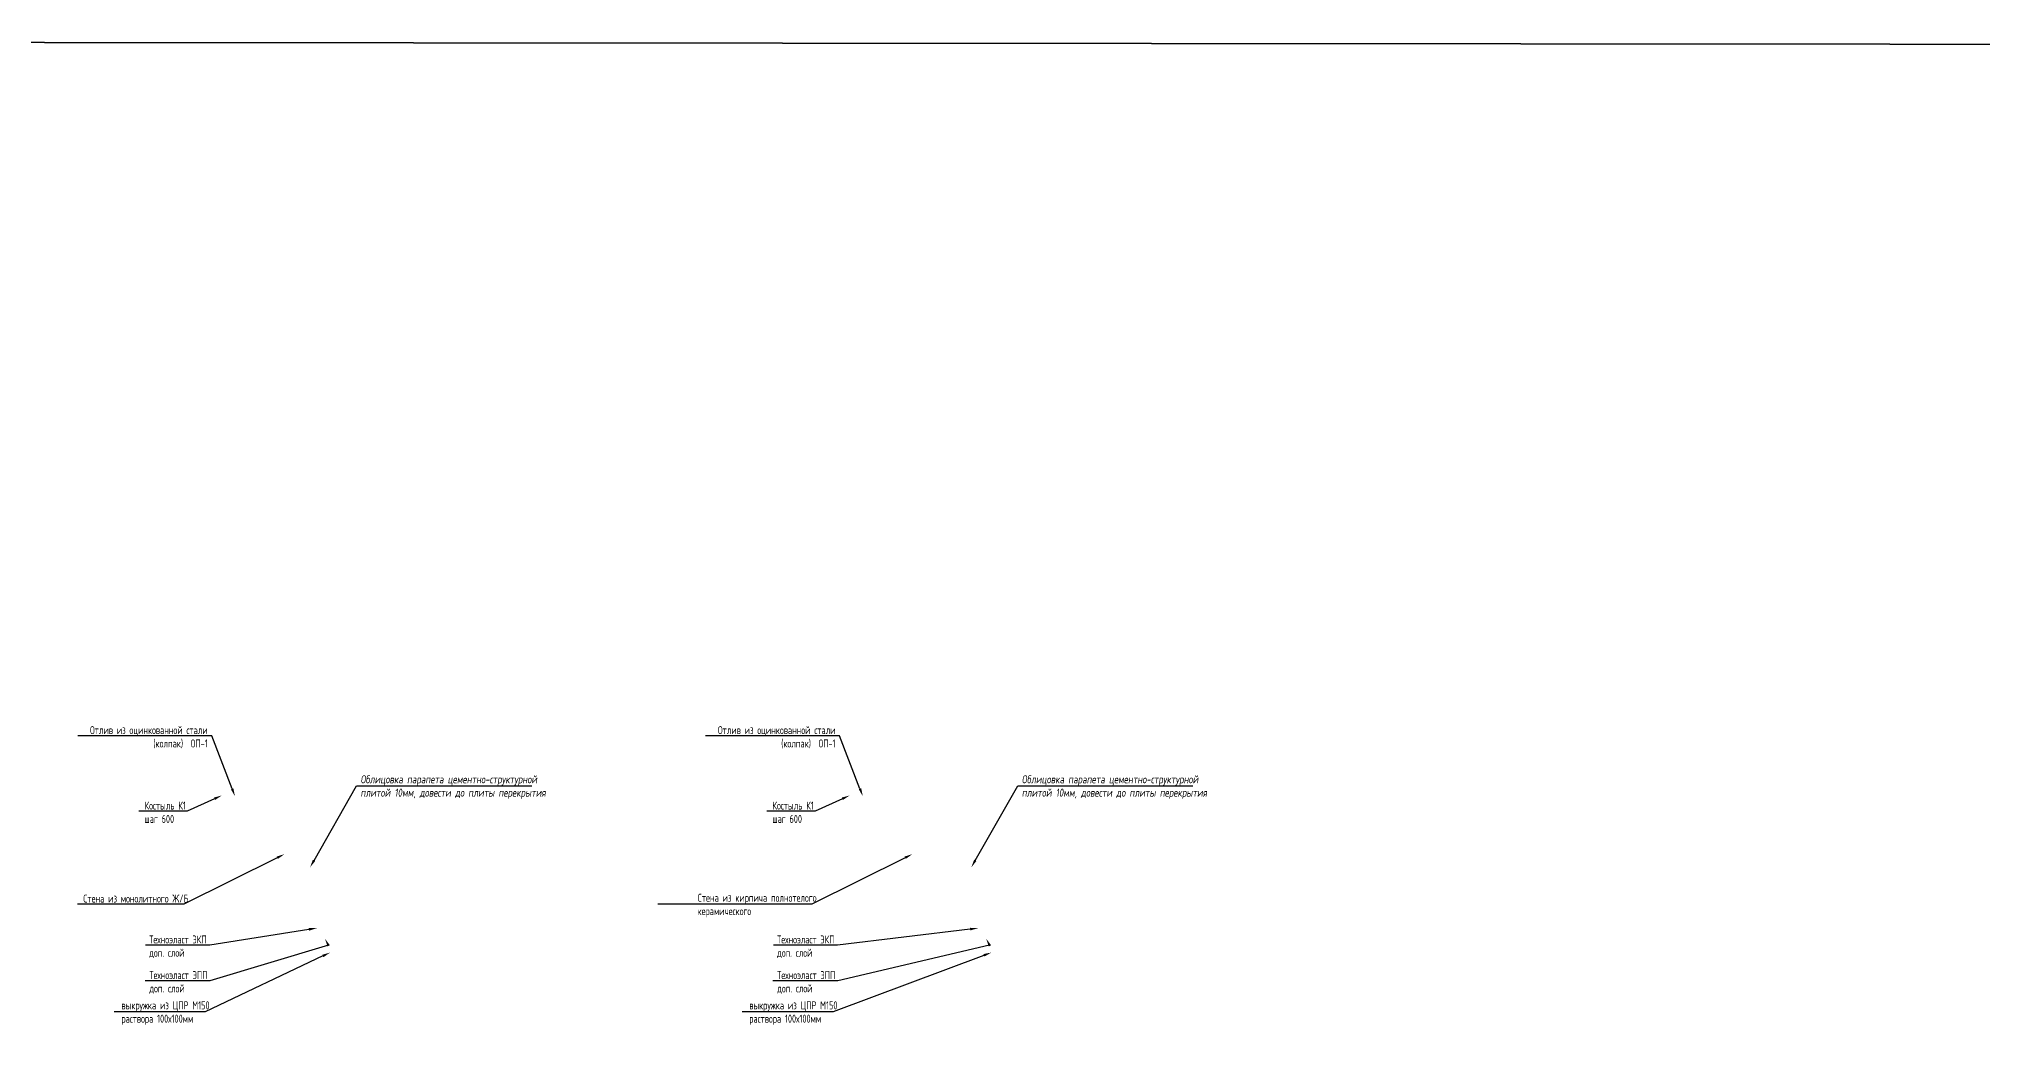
# Model space of a CAD drawing. Header units: millimetres. Extents: x -360149 to 682031, y -35655 to 209517.
# Drawn here: x 591213 to 605659, y 128552 to 135913 of the extents above; entities that cross this region are included whole.
import ezdxf
from ezdxf import colors
from ezdxf.entities.mleader import LeaderData, LeaderLine
from ezdxf.math import Vec2, Vec3

# ---------------------------------------------------------------- set-up
doc = ezdxf.new("R2010")
doc.units = ezdxf.units.MM
doc.header["$MEASUREMENT"] = 0
doc.layers.add('$FORMAT', color=7, linetype='Continuous')
doc.layers.add('АР_Выноски АПР', color=7, linetype='Continuous', lineweight=5)
doc.styles.add('ISOCPEUR', font='isocpeur.ttf', dxfattribs={"width": 0.7})

msp = doc.modelspace()

# ---------------------------------------------------------------- linework, layer by layer
at = {"layer": '$FORMAT', "color": 3, "lineweight": 35}
msp.add_lwpolyline([(561068.33, 108467.64), (618690.98, 108414.99), (618690.98, 135859.9), (561068.33, 135912.56)], close=True, dxfattribs=at)

# ---------------------------------------------------------------- leaders
at = {"layer": 'АР_Выноски АПР'}
ml = msp.add_multileader_mtext('Standard', dxfattribs=at)
ml.set_content(' Отлив из оцинкованной стали (колпак)  ОП-1', color=256, style='ISOCPEUR')
ml.set_leader_properties()
ml.build(insert=Vec2(0, 0))
ml.multileader.update_dxf_attribs({"text_left_attachment_type": 6, "text_right_attachment_type": 6, "dogleg_length": 100, "arrow_head_size": 59.5})
ctx = ml.context
ctx.base_point, ctx.char_height, ctx.arrow_head_size, ctx.landing_gap_size, ctx.plane_origin = Vec3(591639.35, 130733.16), 59.4963, 59.5, 5.95, Vec3(592415.11, 130907.34)
ctx.left_attachment, ctx.right_attachment, ctx.text_align_type = 6, 6, 2
notes = []
notes.append((ctx, [(1, (1, 1, 0), (592497.58, 130733.16), (-1, 0), 23.8, [(0, [(592670.53, 130282.99)], 0, [])])]))
ctx.mtext.insert, ctx.mtext.width, ctx.mtext.alignment, ctx.mtext.flow_direction = Vec3(592467.83, 130804.56), 957.0672, 3, 5
ml = msp.add_multileader_mtext('Standard', dxfattribs=at)
ml.set_content(' Отлив из оцинкованной стали (колпак)  ОП-1', color=256, style='ISOCPEUR')
ml.set_leader_properties()
ml.build(insert=Vec2(0, 0))
ml.multileader.update_dxf_attribs({"text_left_attachment_type": 6, "text_right_attachment_type": 6, "dogleg_length": 100, "arrow_head_size": 59.5})
ctx = ml.context
ctx.base_point, ctx.char_height, ctx.arrow_head_size, ctx.landing_gap_size, ctx.plane_origin = Vec3(596307.1, 130733.16), 59.4963, 59.5, 5.95, Vec3(597330.86, 130907.34)
ctx.left_attachment, ctx.right_attachment, ctx.text_align_type = 6, 6, 2
notes.append((ctx, [(1, (1, 1, 0), (597165.34, 130733.16), (-1, 0), 23.8, [(0, [(597338.29, 130282.99)], 0, [])])]))
ctx.mtext.insert, ctx.mtext.width, ctx.mtext.alignment, ctx.mtext.flow_direction = Vec3(597135.59, 130804.56), 957.0672, 3, 5
ml = msp.add_multileader_mtext('Standard', dxfattribs=at)
ml.set_content('{\\Q8;\\W0.8;\\C0;Облицовка парапета цементно-структурной \\Pплитой 10мм, довести до плиты перекрытия}', color=256, style='ISOCPEUR')
ml.set_leader_properties()
ml.build(insert=Vec2(0, 0))
ml.multileader.update_dxf_attribs({"text_left_attachment_type": 6, "text_right_attachment_type": 6, "dogleg_length": 100, "arrow_head_size": 59.5})
ctx = ml.context
ctx.base_point, ctx.char_height, ctx.arrow_head_size, ctx.landing_gap_size, ctx.plane_origin = Vec3(593598.3, 130361.55), 59.4963, 59.5, 5.95, Vec3(593221.37, 130379.29)
ctx.left_attachment, ctx.right_attachment = 6, 6
notes.append((ctx, [(0, (1, 1, 0), (593574.5, 130361.55), (1, 0), 23.8, [(0, [(593228.8, 129754.94)], 0, [])])]))
ctx.mtext.insert, ctx.mtext.flow_direction = Vec3(593604.25, 130438.89), 5
ml = msp.add_multileader_mtext('Standard', dxfattribs=at)
ml.set_content('{\\Q8;\\W0.8;\\C0;Облицовка парапета цементно-структурной \\Pплитой 10мм, довести до плиты перекрытия}', color=256, style='ISOCPEUR')
ml.set_leader_properties()
ml.build(insert=Vec2(0, 0))
ml.multileader.update_dxf_attribs({"text_left_attachment_type": 6, "text_right_attachment_type": 6, "dogleg_length": 100, "arrow_head_size": 59.5})
ctx = ml.context
ctx.base_point, ctx.char_height, ctx.arrow_head_size, ctx.landing_gap_size, ctx.plane_origin = Vec3(598514.06, 130361.55), 59.4963, 59.5, 5.95, Vec3(598137.13, 130379.29)
ctx.left_attachment, ctx.right_attachment = 6, 6
notes.append((ctx, [(0, (1, 1, 0), (598490.26, 130361.55), (1, 0), 23.8, [(0, [(598144.56, 129754.94)], 0, [])])]))
ctx.mtext.insert, ctx.mtext.flow_direction = Vec3(598520.01, 130438.89), 5
ml = msp.add_multileader_mtext('Standard', dxfattribs=at)
ml.set_content('Костыль К1 шаг 600', color=256, style='ISOCPEUR')
ml.set_leader_properties()
ml.build(insert=Vec2(0, 0))
ml.multileader.update_dxf_attribs({"text_left_attachment_type": 6, "text_right_attachment_type": 6, "dogleg_length": 100, "arrow_head_size": 59.5})
ctx = ml.context
ctx.base_point, ctx.char_height, ctx.arrow_head_size, ctx.landing_gap_size, ctx.plane_origin = Vec3(591992.4, 130172.23), 59.4963, 59.5, 5.95, Vec3(592317.44, 130913.61)
ctx.left_attachment, ctx.right_attachment = 6, 6
notes.append((ctx, [(1, (1, 1, 0), (592315.46, 130172.23), (-1, 0), 23.8, [(0, [(592572.87, 130289.25)], 0, [])])]))
ctx.mtext.insert, ctx.mtext.width, ctx.mtext.flow_direction = Vec3(591998.35, 130243.63), 325.9079, 5
ml = msp.add_multileader_mtext('Standard', dxfattribs=at)
ml.set_content('Костыль К1 шаг 600', color=256, style='ISOCPEUR')
ml.set_leader_properties()
ml.build(insert=Vec2(0, 0))
ml.multileader.update_dxf_attribs({"text_left_attachment_type": 6, "text_right_attachment_type": 6, "dogleg_length": 100, "arrow_head_size": 59.5})
ctx = ml.context
ctx.base_point, ctx.char_height, ctx.arrow_head_size, ctx.landing_gap_size, ctx.plane_origin = Vec3(596660.15, 130172.23), 59.4963, 59.5, 5.95, Vec3(597233.2, 130913.61)
ctx.left_attachment, ctx.right_attachment = 6, 6
notes.append((ctx, [(1, (1, 1, 0), (596983.22, 130172.23), (-1, 0), 23.8, [(0, [(597240.63, 130289.25)], 0, [])])]))
ctx.mtext.insert, ctx.mtext.width, ctx.mtext.flow_direction = Vec3(596666.1, 130243.63), 325.9079, 5
ml = msp.add_multileader_mtext('Standard', dxfattribs=at)
ml.set_content('Cтена из монолитного Ж/Б', color=256, style='ISOCPEUR')
ml.set_leader_properties()
ml.build(insert=Vec2(0, 0))
ml.multileader.update_dxf_attribs({"text_left_attachment_type": 6, "text_right_attachment_type": 6, "dogleg_length": 100, "arrow_head_size": 59.5})
ctx = ml.context
ctx.base_point, ctx.char_height, ctx.arrow_head_size, ctx.landing_gap_size, ctx.plane_origin = Vec3(591536, 129481), 59.4963, 59.5, 5.95, Vec3(592782.89, 130477.19)
ctx.left_attachment, ctx.right_attachment = 6, 6
notes.append((ctx, [(1, (1, 1, 0), (592290.12, 129481), (-1, 0), 23.8, [(0, [(593038.32, 129852.84)], 0, [])])]))
ctx.mtext.insert, ctx.mtext.width, ctx.mtext.flow_direction = Vec3(591541.95, 129552.4), 1101.7678, 5
ml = msp.add_multileader_mtext('Standard', dxfattribs=at)
ml.set_content('Cтена из кирпича полнотелого керамического', color=256, style='ISOCPEUR')
ml.set_leader_properties()
ml.build(insert=Vec2(0, 0))
ml.multileader.update_dxf_attribs({"text_left_attachment_type": 6, "text_right_attachment_type": 6, "dogleg_length": 100, "arrow_head_size": 59.5})
ctx = ml.context
ctx.base_point, ctx.char_height, ctx.arrow_head_size, ctx.landing_gap_size, ctx.plane_origin = Vec3(596103.8, 129481), 59.4963, 59.5, 5.95, Vec3(597698.65, 130477.19)
ctx.left_attachment, ctx.right_attachment = 6, 6
notes.append((ctx, [(1, (1, 1, 0), (596957.87, 129481), (-1, 0), 23.8, [(0, [(597706.08, 129852.84)], 0, [])])]))
ctx.mtext.insert, ctx.mtext.width, ctx.mtext.flow_direction = Vec3(596109.75, 129558.35), 1101.7678, 5
ml = msp.add_multileader_mtext('Standard', dxfattribs=at)
ml.set_content('Техноэласт ЭКП\\Pдоп. слой', color=256, style='ISOCPEUR')
ml.set_leader_properties()
ml.build(insert=Vec2(0, 0))
ml.multileader.update_dxf_attribs({"text_left_attachment_type": 6, "text_right_attachment_type": 6, "dogleg_length": 100, "arrow_head_size": 59.5})
ctx = ml.context
ctx.base_point, ctx.char_height, ctx.arrow_head_size, ctx.landing_gap_size, ctx.plane_origin = Vec3(592026.79, 129177.09), 59.4963, 59.5, 5.95, Vec3(593271.82, 129927.12)
ctx.left_attachment, ctx.right_attachment = 6, 6
notes.append((ctx, [(1, (1, 1, 0), (592483.12, 129177.09), (-1, 0), 23.8, [(0, [(593279.25, 129302.76)], 0, [])])]))
ctx.mtext.insert, ctx.mtext.width, ctx.mtext.flow_direction = Vec3(592032.74, 129248.49), 1101.7678, 5
ml = msp.add_multileader_mtext('Standard', dxfattribs=at)
ml.set_content('Техноэласт ЭКП\\Pдоп. слой', color=256, style='ISOCPEUR')
ml.set_leader_properties()
ml.build(insert=Vec2(0, 0))
ml.multileader.update_dxf_attribs({"text_left_attachment_type": 6, "text_right_attachment_type": 6, "dogleg_length": 100, "arrow_head_size": 59.5})
ctx = ml.context
ctx.base_point, ctx.char_height, ctx.arrow_head_size, ctx.landing_gap_size, ctx.plane_origin = Vec3(596694.54, 129177.09), 59.4963, 59.5, 5.95, Vec3(598187.58, 129927.12)
ctx.left_attachment, ctx.right_attachment = 6, 6
notes.append((ctx, [(1, (1, 1, 0), (597150.88, 129177.09), (-1, 0), 23.8, [(0, [(598195.01, 129302.76)], 0, [])])]))
ctx.mtext.insert, ctx.mtext.width, ctx.mtext.flow_direction = Vec3(596700.49, 129248.49), 1101.7678, 5
ml = msp.add_multileader_mtext('Standard', dxfattribs=at)
ml.set_content('Техноэласт ЭПП\\Pдоп. слой', color=256, style='ISOCPEUR')
ml.set_leader_properties()
ml.build(insert=Vec2(0, 0))
ml.multileader.update_dxf_attribs({"text_left_attachment_type": 6, "text_right_attachment_type": 6, "dogleg_length": 100, "arrow_head_size": 59.5})
ctx = ml.context
ctx.base_point, ctx.char_height, ctx.arrow_head_size, ctx.landing_gap_size, ctx.plane_origin = Vec3(592027.74, 128912.34), 59.4963, 59.5, 5.95, Vec3(593332.17, 129848.35)
ctx.left_attachment, ctx.right_attachment = 6, 6
notes.append((ctx, [(1, (1, 1, 0), (592484.08, 128912.34), (-1, 0), 23.8, [(1, [(593339.6, 129224), (593365.13, 129175.21)], 0, [])])]))
ctx.mtext.insert, ctx.mtext.width, ctx.mtext.flow_direction = Vec3(592033.69, 128983.73), 1101.7678, 5
ml = msp.add_multileader_mtext('Standard', dxfattribs=at)
ml.set_content('Техноэласт ЭПП\\Pдоп. слой', color=256, style='ISOCPEUR')
ml.set_leader_properties()
ml.build(insert=Vec2(0, 0))
ml.multileader.update_dxf_attribs({"text_left_attachment_type": 6, "text_right_attachment_type": 6, "dogleg_length": 100, "arrow_head_size": 59.5})
ctx = ml.context
ctx.base_point, ctx.char_height, ctx.arrow_head_size, ctx.landing_gap_size, ctx.plane_origin = Vec3(596695.49, 128912.34), 59.4963, 59.5, 5.95, Vec3(598247.93, 129848.35)
ctx.left_attachment, ctx.right_attachment = 6, 6
notes.append((ctx, [(1, (1, 1, 0), (597151.83, 128912.34), (-1, 0), 23.8, [(1, [(598255.36, 129224), (598280.88, 129175.21)], 0, [])])]))
ctx.mtext.insert, ctx.mtext.width, ctx.mtext.flow_direction = Vec3(596701.44, 128983.73), 1101.7678, 5
ml = msp.add_multileader_mtext('Standard', dxfattribs=at)
ml.set_content('выкружка из ЦПР М150\\Pраствора 100х100мм', color=256, style='ISOCPEUR')
ml.set_leader_properties()
ml.build(insert=Vec2(0, 0))
ml.multileader.update_dxf_attribs({"text_left_attachment_type": 6, "text_right_attachment_type": 6, "dogleg_length": 100, "arrow_head_size": 59.5})
ctx = ml.context
ctx.base_point, ctx.char_height, ctx.arrow_head_size, ctx.landing_gap_size, ctx.plane_origin = Vec3(591820.28, 128681.49), 59.4963, 59.5, 5.95, Vec3(593370.59, 129745.98)
ctx.left_attachment, ctx.right_attachment = 6, 6
notes.append((ctx, [(1, (1, 1, 0), (592449.45, 128681.49), (-1, 0), 23.8, [(0, [(593378.01, 129121.63)], 0, [])])]))
ctx.mtext.insert, ctx.mtext.width, ctx.mtext.flow_direction = Vec3(591826.23, 128758.84), 1101.7678, 5
ml = msp.add_multileader_mtext('Standard', dxfattribs=at)
ml.set_content('выкружка из ЦПР М150\\Pраствора 100х100мм', color=256, style='ISOCPEUR')
ml.set_leader_properties()
ml.build(insert=Vec2(0, 0))
ml.multileader.update_dxf_attribs({"text_left_attachment_type": 6, "text_right_attachment_type": 6, "dogleg_length": 100, "arrow_head_size": 59.5})
ctx = ml.context
ctx.base_point, ctx.char_height, ctx.arrow_head_size, ctx.landing_gap_size, ctx.plane_origin = Vec3(596488.03, 128681.49), 59.4963, 59.5, 5.95, Vec3(598286.34, 129745.98)
ctx.left_attachment, ctx.right_attachment = 6, 6
notes.append((ctx, [(1, (1, 1, 0), (597117.2, 128681.49), (-1, 0), 23.8, [(0, [(598293.77, 129121.63)], 0, [])])]))
ctx.mtext.insert, ctx.mtext.width, ctx.mtext.flow_direction = Vec3(596493.98, 128758.84), 1101.7678, 5
for ctx, leaders in notes:
    for number, flags, end, landing, length, lines in leaders:
        leader = LeaderData()
        leader.index, (leader.has_last_leader_line, leader.has_dogleg_vector, leader.attachment_direction) = number, flags
        leader.last_leader_point, leader.dogleg_vector, leader.dogleg_length = Vec3(end), Vec3(landing), length
        for number, points, colour, breaks in lines:
            line = LeaderLine()
            line.index, line.vertices, line.color, line.breaks = number, Vec3.list(points), colors.encode_raw_color(colour), breaks
            leader.lines.append(line)
        ctx.leaders.append(leader)

doc.saveas('drawing.dxf')
